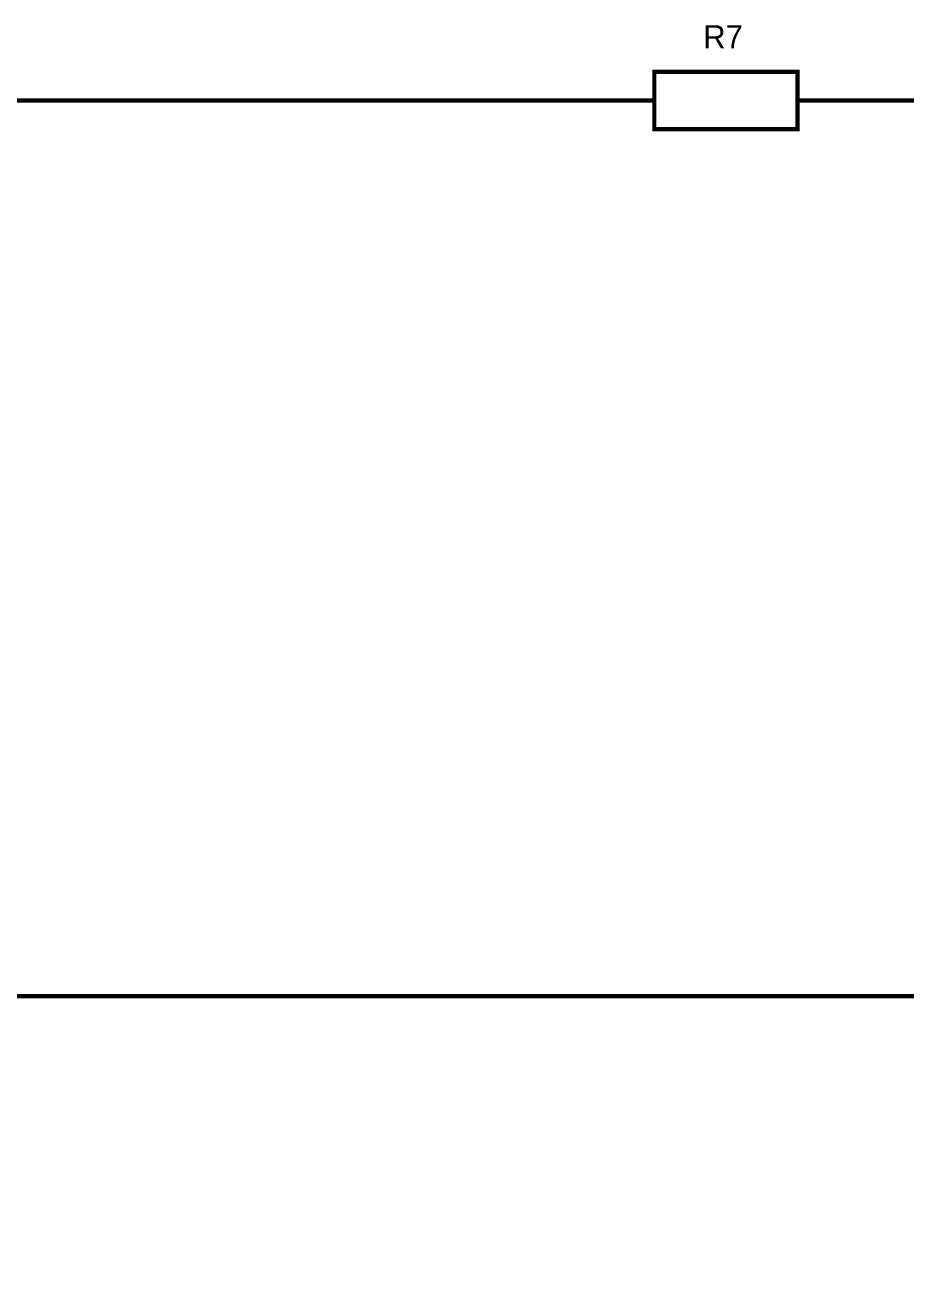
# Model space of a CAD drawing. Header units: millimetres. Extents: x 0 to 841, y 0 to 594.
# Drawn here: x 543.6 to 605.1, y 359.8 to 447.7 of the extents above; entities that cross this region are included whole.
import ezdxf

# ---------------------------------------------------------------- set-up
doc = ezdxf.new("R2010")
doc.units = ezdxf.units.MM
doc.layers.add('Sheet', color=255, linetype='Continuous')

msp = doc.modelspace()

# ---------------------------------------------------------------- linework, layer by layer
at = {"layer": 'Sheet', "const_width": 0.3}
msp.add_lwpolyline([(587.496, 444.489), (597.49, 444.489), (597.49, 440.492), (587.496, 440.492), (587.496, 444.489)], close=True, dxfattribs=at)
for points in [[(585.003, 442.49), (532.497, 442.49), (532.497, 364.984), (455.018, 364.984)], [(587.496, 442.49), (585.003, 442.49)], [(597.49, 442.49), (600.005, 442.49)], [(622.508, 429.981), (607.506, 429.981), (607.506, 442.49), (607.506, 442.49), (600.005, 442.49)], [(615.007, 379.987), (537.573, 379.987), (537.573, 359.998), (455.018, 359.998)]]:
    msp.add_lwpolyline(points, dxfattribs=at)

# ---------------------------------------------------------------- texts
at = {"layer": 'Sheet'}
msp.add_text('R7', height=1.6171, dxfattribs=at).set_placement((590.91, 446.129))

doc.saveas('drawing.dxf')
